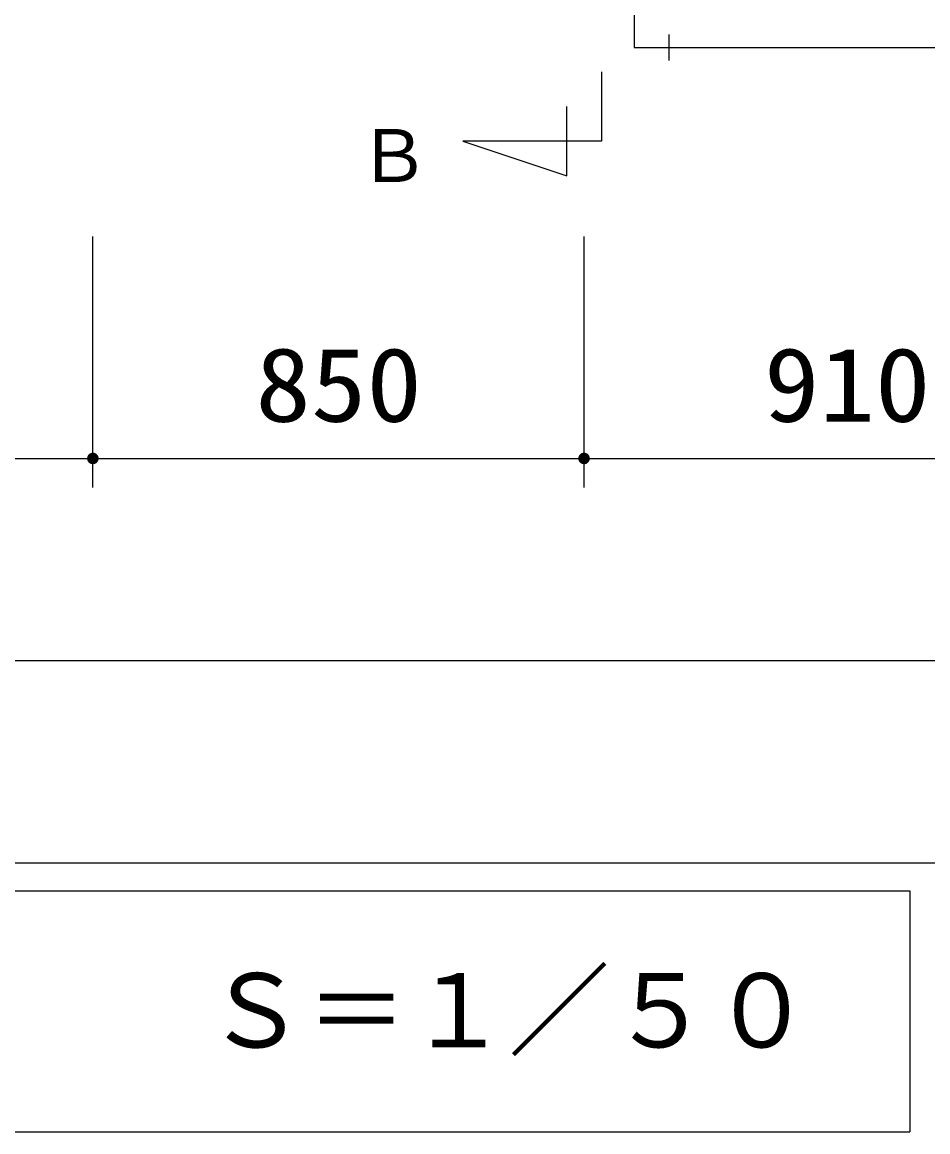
# Model space of a CAD drawing. Units: millimetres, scale not verified. Extents: x -14850 to 14850, y -10500 to 10500.
# Drawn here: x -7575 to -6008, y -2826 to -907 of the extents above; entities that cross this region are included whole.
import ezdxf
from ezdxf.enums import TextEntityAlignment as Align

# ---------------------------------------------------------------- set-up
doc = ezdxf.new("R2010")
doc.units = ezdxf.units.MM
doc.header["$LTSCALE"] = 50
for name, color, linetype, lineweight in [('0-0_躯体', 7, 'Continuous', 25), ('0-1_水管', 3, 'Continuous', 25), ('0-5_製作', 5, 'Continuous', 25)]:
    doc.layers.add(name, color=color, linetype=linetype, lineweight=lineweight)
doc.styles.add('ＭＳ ゴシック', font='')
doc.styles.get('ＭＳ ゴシック').set_extended_font_data('MS Gothic')

msp = doc.modelspace()

# ---------------------------------------------------------------- linework, layer by layer
at = {"layer": '0-0_躯体', "color": 3}
msp.add_line((-6572.76, -992.57), (-6572.76, -1112.57), dxfattribs=at)
msp.add_lwpolyline([(-6572.76, -1112.57), (-6812.76, -1112.57), (-6632.76, -1172.57), (-6632.76, -1052.57)], dxfattribs=at)
at = {"layer": '0-1_水管', "color": 6}
for p, q in [((-6516.26, 190.85), (-6516.26, -950.14)), ((-6456.26, -927.64), (-6456.26, -972.64)), ((-6516.26, -950.14), (-4785.93, -950.14))]:
    msp.add_line(p, q, dxfattribs=at)
at = {"layer": '0-1_水管'}
for p, q in [((-9372.4, -2409.57), (-6039.07, -2409.57)), ((-6039.07, -2409.57), (-6039.07, -2826.23)), ((-9372.4, -2826.23), (-6039.07, -2826.23))]:
    msp.add_line(p, q, dxfattribs=at)
at = {"layer": '0-5_製作', "color": 2}
for p, q in [((-7452.76, -1711.35), (-7452.76, -1277.23)), ((-6602.76, -1711.35), (-6602.76, -1277.23)), ((-8832.76, -1661.35), (-7452.76, -1661.35)), ((-7452.76, -1661.35), (-6602.76, -1661.35)), ((-6602.76, -1661.35), (-5692.76, -1661.35)), ((-5692.76, -2011.35), (-10442.76, -2011.35)), ((-5082.76, -2361.35), (-10442.76, -2361.35))]:
    msp.add_line(p, q, dxfattribs=at)
at = {"layer": '0-5_製作'}
for points in [[(-7462.74, -1660.72), (-7452.76, -1661.35), (-7462.76, -1661.35)], [(-7462.76, -1661.35), (-7462.06, -1665.03), (-7462.68, -1662.6)], [(-7462.76, -1661.35), (-7461.52, -1666.17), (-7462.06, -1665.03)], [(-7452.76, -1661.35), (-7461.52, -1666.17), (-7462.76, -1661.35)], [(-7462.58, -1659.48), (-7452.76, -1661.35), (-7462.74, -1660.72)], [(-7462.68, -1662.6), (-7462.06, -1665.03), (-7462.45, -1663.84)], [(-7462.27, -1658.26), (-7452.76, -1661.35), (-7462.58, -1659.48)], [(-7461.81, -1657.09), (-7452.76, -1661.35), (-7462.27, -1658.26)], [(-7461.2, -1655.99), (-7452.76, -1661.35), (-7461.81, -1657.09)], [(-7452.76, -1661.35), (-7460.85, -1667.23), (-7461.52, -1666.17)], [(-7460.47, -1654.98), (-7452.76, -1661.35), (-7461.2, -1655.99)], [(-7452.76, -1661.35), (-7460.05, -1668.2), (-7460.85, -1667.23)], [(-7459.61, -1654.06), (-7452.76, -1661.35), (-7460.47, -1654.98)], [(-7452.76, -1661.35), (-7459.13, -1669.06), (-7460.05, -1668.2)], [(-7458.64, -1653.26), (-7452.76, -1661.35), (-7459.61, -1654.06)], [(-7452.76, -1661.35), (-7458.12, -1669.79), (-7459.13, -1669.06)], [(-7457.58, -1652.59), (-7452.76, -1661.35), (-7458.64, -1653.26)], [(-7452.76, -1661.35), (-7457.02, -1670.4), (-7458.12, -1669.79)], [(-7456.44, -1652.05), (-7452.76, -1661.35), (-7457.58, -1652.59)], [(-7452.76, -1661.35), (-7455.85, -1670.86), (-7457.02, -1670.4)], [(-7455.25, -1651.67), (-7452.76, -1661.35), (-7456.44, -1652.05)], [(-7452.76, -1661.35), (-7454.63, -1671.17), (-7455.85, -1670.86)], [(-7454.01, -1651.43), (-7452.76, -1661.35), (-7455.25, -1651.67)], [(-7452.76, -1661.35), (-7453.39, -1671.33), (-7454.63, -1671.17)], [(-7454.01, -1651.43), (-7452.76, -1651.35), (-7452.76, -1661.35)], [(-7452.76, -1661.35), (-7452.76, -1671.35), (-7453.39, -1671.33)], [(-7452.76, -1651.35), (-7442.76, -1661.35), (-7452.76, -1661.35)], [(-7452.13, -1651.37), (-7442.76, -1661.35), (-7452.76, -1651.35)], [(-7452.76, -1661.35), (-7451.51, -1671.27), (-7452.76, -1671.35)], [(-7452.76, -1661.35), (-7450.27, -1671.04), (-7451.51, -1671.27)], [(-7442.76, -1661.35), (-7450.27, -1671.04), (-7452.76, -1661.35)], [(-7450.89, -1651.53), (-7442.76, -1661.35), (-7452.13, -1651.37)], [(-7449.67, -1651.84), (-7442.76, -1661.35), (-7450.89, -1651.53)], [(-7442.76, -1661.35), (-7449.08, -1670.65), (-7450.27, -1671.04)], [(-7448.5, -1652.3), (-7442.76, -1661.35), (-7449.67, -1651.84)], [(-7442.76, -1661.35), (-7447.94, -1670.11), (-7449.08, -1670.65)], [(-7447.4, -1652.91), (-7442.76, -1661.35), (-7448.5, -1652.3)], [(-7442.76, -1661.35), (-7446.88, -1669.44), (-7447.94, -1670.11)], [(-7446.39, -1653.65), (-7442.76, -1661.35), (-7447.4, -1652.91)], [(-7442.76, -1661.35), (-7445.91, -1668.64), (-7446.88, -1669.44)], [(-7445.47, -1654.51), (-7442.76, -1661.35), (-7446.39, -1653.65)], [(-7442.76, -1661.35), (-7445.06, -1667.73), (-7445.91, -1668.64)], [(-7444.67, -1655.47), (-7442.76, -1661.35), (-7445.47, -1654.51)], [(-7442.76, -1661.35), (-7444.32, -1666.71), (-7445.06, -1667.73)], [(-7444, -1656.53), (-7442.76, -1661.35), (-7444.67, -1655.47)], [(-7442.76, -1661.35), (-7443.71, -1665.61), (-7444.32, -1666.71)], [(-7443.46, -1657.67), (-7442.76, -1661.35), (-7444, -1656.53)], [(-7442.76, -1661.35), (-7443.25, -1664.44), (-7443.71, -1665.61)], [(-7443.46, -1657.67), (-7442.84, -1660.1), (-7442.76, -1661.35)], [(-7443.07, -1658.86), (-7442.84, -1660.1), (-7443.46, -1657.67)], [(-7442.76, -1661.35), (-7442.94, -1663.23), (-7443.25, -1664.44)], [(-7442.76, -1661.35), (-7442.78, -1661.98), (-7442.94, -1663.23)], [(-6612.74, -1660.72), (-6602.76, -1661.35), (-6612.76, -1661.35)], [(-6612.76, -1661.35), (-6612.06, -1665.03), (-6612.68, -1662.6)], [(-6612.76, -1661.35), (-6611.52, -1666.17), (-6612.06, -1665.03)], [(-6602.76, -1661.35), (-6611.52, -1666.17), (-6612.76, -1661.35)], [(-6612.58, -1659.48), (-6602.76, -1661.35), (-6612.74, -1660.72)], [(-6612.68, -1662.6), (-6612.06, -1665.03), (-6612.45, -1663.84)], [(-6612.27, -1658.26), (-6602.76, -1661.35), (-6612.58, -1659.48)], [(-6611.81, -1657.09), (-6602.76, -1661.35), (-6612.27, -1658.26)], [(-6611.2, -1655.99), (-6602.76, -1661.35), (-6611.81, -1657.09)], [(-6602.76, -1661.35), (-6610.85, -1667.23), (-6611.52, -1666.17)], [(-6610.47, -1654.98), (-6602.76, -1661.35), (-6611.2, -1655.99)], [(-6602.76, -1661.35), (-6610.05, -1668.2), (-6610.85, -1667.23)], [(-6609.61, -1654.06), (-6602.76, -1661.35), (-6610.47, -1654.98)], [(-6602.76, -1661.35), (-6609.14, -1669.06), (-6610.05, -1668.2)], [(-6608.64, -1653.26), (-6602.76, -1661.35), (-6609.61, -1654.06)], [(-6602.76, -1661.35), (-6608.12, -1669.79), (-6609.14, -1669.06)], [(-6607.58, -1652.59), (-6602.76, -1661.35), (-6608.64, -1653.26)], [(-6602.76, -1661.35), (-6607.02, -1670.4), (-6608.12, -1669.79)], [(-6606.44, -1652.05), (-6602.76, -1661.35), (-6607.58, -1652.59)], [(-6602.76, -1661.35), (-6605.85, -1670.86), (-6607.02, -1670.4)], [(-6605.25, -1651.67), (-6602.76, -1661.35), (-6606.44, -1652.05)], [(-6602.76, -1661.35), (-6604.63, -1671.17), (-6605.85, -1670.86)], [(-6604.01, -1651.43), (-6602.76, -1661.35), (-6605.25, -1651.67)], [(-6602.76, -1661.35), (-6603.39, -1671.33), (-6604.63, -1671.17)], [(-6604.01, -1651.43), (-6602.76, -1651.35), (-6602.76, -1661.35)], [(-6602.76, -1661.35), (-6602.76, -1671.35), (-6603.39, -1671.33)], [(-6602.76, -1651.35), (-6592.76, -1661.35), (-6602.76, -1661.35)], [(-6602.13, -1651.37), (-6592.76, -1661.35), (-6602.76, -1651.35)], [(-6602.76, -1661.35), (-6601.51, -1671.27), (-6602.76, -1671.35)], [(-6602.76, -1661.35), (-6600.27, -1671.04), (-6601.51, -1671.27)], [(-6592.76, -1661.35), (-6600.27, -1671.04), (-6602.76, -1661.35)], [(-6600.89, -1651.53), (-6592.76, -1661.35), (-6602.13, -1651.37)], [(-6599.67, -1651.84), (-6592.76, -1661.35), (-6600.89, -1651.53)], [(-6592.76, -1661.35), (-6599.08, -1670.65), (-6600.27, -1671.04)], [(-6598.5, -1652.3), (-6592.76, -1661.35), (-6599.67, -1651.84)], [(-6592.76, -1661.35), (-6597.94, -1670.11), (-6599.08, -1670.65)], [(-6597.4, -1652.91), (-6592.76, -1661.35), (-6598.5, -1652.3)], [(-6592.76, -1661.35), (-6596.88, -1669.44), (-6597.94, -1670.11)], [(-6596.39, -1653.65), (-6592.76, -1661.35), (-6597.4, -1652.91)], [(-6592.76, -1661.35), (-6595.92, -1668.64), (-6596.88, -1669.44)], [(-6595.47, -1654.51), (-6592.76, -1661.35), (-6596.39, -1653.65)], [(-6592.76, -1661.35), (-6595.06, -1667.73), (-6595.92, -1668.64)], [(-6594.67, -1655.47), (-6592.76, -1661.35), (-6595.47, -1654.51)], [(-6592.76, -1661.35), (-6594.32, -1666.71), (-6595.06, -1667.73)], [(-6594, -1656.53), (-6592.76, -1661.35), (-6594.67, -1655.47)], [(-6592.76, -1661.35), (-6593.71, -1665.61), (-6594.32, -1666.71)], [(-6593.46, -1657.67), (-6592.76, -1661.35), (-6594, -1656.53)], [(-6592.76, -1661.35), (-6593.25, -1664.44), (-6593.71, -1665.61)], [(-6593.46, -1657.67), (-6592.84, -1660.1), (-6592.76, -1661.35)], [(-6593.08, -1658.86), (-6592.84, -1660.1), (-6593.46, -1657.67)], [(-6592.76, -1661.35), (-6592.94, -1663.23), (-6593.25, -1664.44)], [(-6592.76, -1661.35), (-6592.78, -1661.98), (-6592.94, -1663.23)]]:
    msp.add_solid(points, dxfattribs=at)

# ---------------------------------------------------------------- texts
at = {"layer": '0-0_躯体', "color": 4, "style": 'ＭＳ ゴシック'}
msp.add_text('Ｂ', height=91.79, dxfattribs=at).set_placement((-6994.57, -1210.77), align=Align.BOTTOM_LEFT)
at = {"layer": '0-1_水管', "color": 4, "style": 'ＭＳ ゴシック'}
msp.add_text('Ｓ＝１／５０', height=128.4, dxfattribs=at).set_placement((-7258.85, -2718.69), align=Align.BOTTOM_LEFT)
at = {"layer": '0-5_製作', "color": 4, "style": 'ＭＳ ゴシック', "width": 1.1}
for s, p in [('850', (-7171.51, -1636.35)), ('910', (-6291.51, -1636.35))]:
    msp.add_text(s, height=128.4, dxfattribs=at).set_placement(p, align=Align.BOTTOM_LEFT)

doc.saveas('drawing.dxf')
